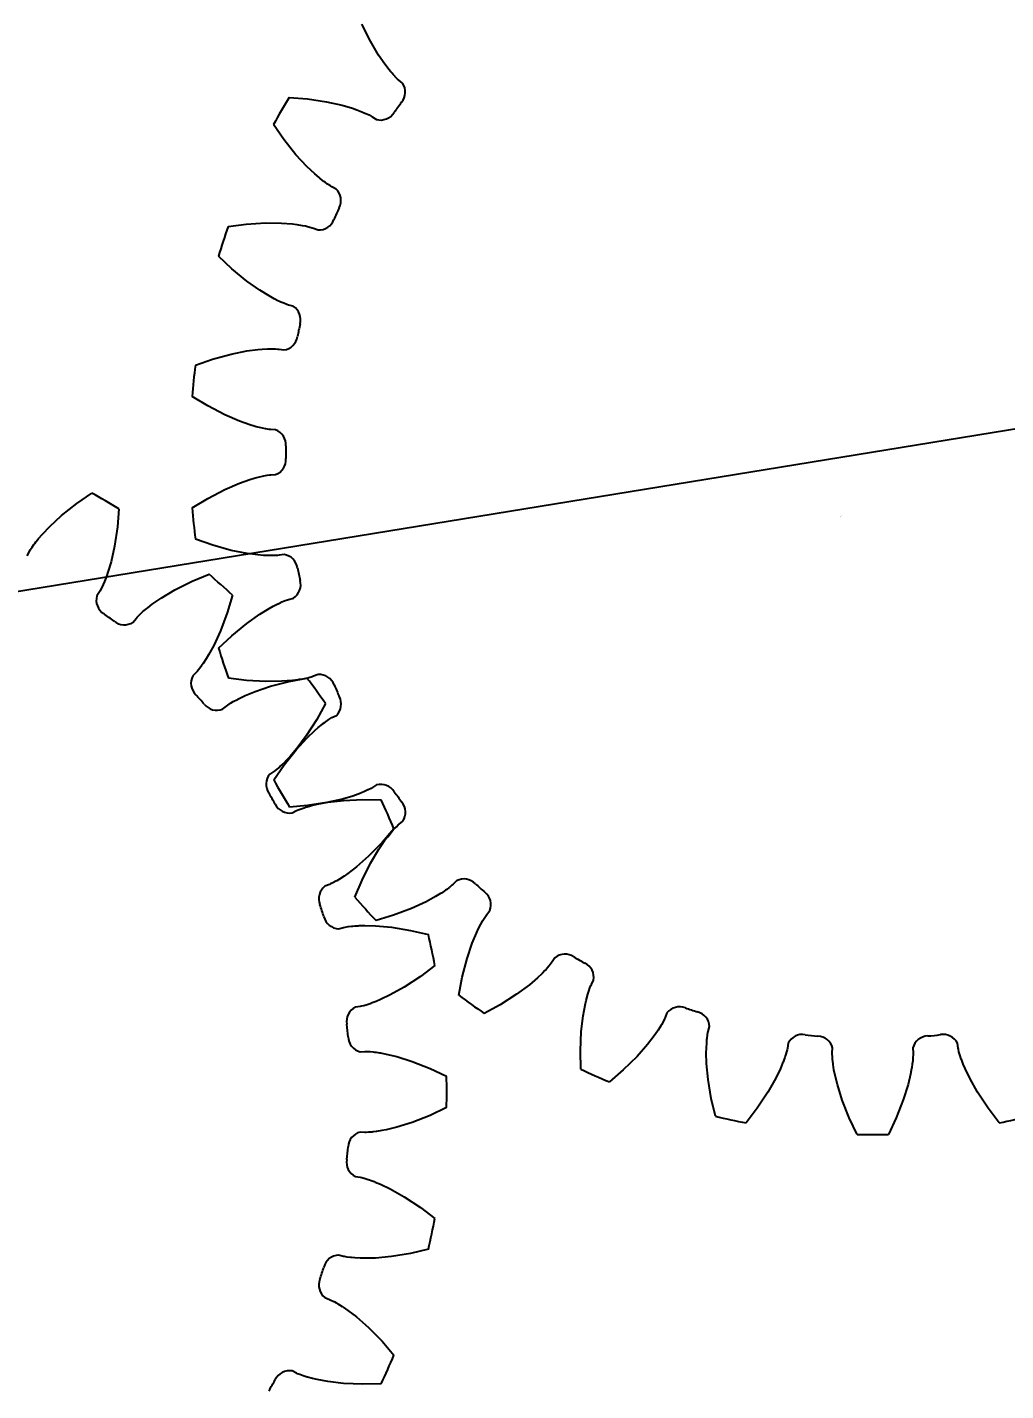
# Model space of a CAD drawing. Extents: x -49 to 4846, y -968 to 1090.
# Drawn here: x 2513.8 to 2582.6, y 423.2 to 519.1 of the extents above; entities that cross this region are included whole.
import ezdxf

# ---------------------------------------------------------------- set-up
doc = ezdxf.new("R2010")
doc.units = 0
doc.layers.get('0').update_dxf_attribs({"linetype": 'CONTINUOUS'})
doc.layers.add('DIMENSION', color=7, linetype='CONTINUOUS')
doc.layers.add('OUTLINE', color=7, linetype='CONTINUOUS')
doc.styles.add('VCDSTYLE14', font='DejaVu Sans Mono')
doc.dimstyles.get("Standard").update_dxf_attribs({"dimtxt": 2.5, "dimasz": 2.5, "dimexe": 1.25, "dimexo": 0.625, "dimtad": 1, "dimcen": 2.5, "dimazin": 3, "dimtfac": 1, "dimtmove": 0, "dimatfit": 3})

# ---------------------------------------------------------------- blocks, each defined once
blk = doc.blocks.new('*D0')
at = {"layer": 'DIMENSION'}
for p, q in [((2720.820225, 518.82797), (2690.862793, 508.370209)), ((2720.47168, 513.198486), (2690.862793, 508.370209)), ((2455.580078, 470.00296), (2690.862793, 508.370209)), ((2690.862793, 508.370209), (2722.590595, 507.971368)), ((2260.59668, 438.207214), (2455.580078, 470.00296)), ((2455.580078, 470.00296), (2423.852276, 470.401786)), ((2425.622651, 459.545186), (2455.580078, 470.00296))]:
    blk.add_line(p, q, dxfattribs=at)
at = {"layer": 'DIMENSION', "style": 'VCDSTYLE14'}
blk.add_text('%%c 238.4', height=20, rotation=9.26, dxfattribs=at).set_placement((2264.383545, 439.837952))

msp = doc.modelspace()

# ---------------------------------------------------------------- linework, layer by layer
at = {"color": 1}
for p, q in [((2537.91117, 518.069388), (2537.305381, 519.282478)), ((2538.488066, 517.097285), (2537.91117, 518.069388)), ((2538.918573, 516.470251), (2538.488066, 517.097285)), ((2539.162484, 516.150657), (2538.91857, 516.470254)), ((2539.209058, 516.092378), (2539.162484, 516.150657)), ((2539.357305, 515.912878), (2539.209058, 516.092378)), ((2539.43747, 515.81971), (2539.357305, 515.912878)), ((2539.506322, 515.741953), (2539.43747, 515.81971)), ((2539.653629, 515.582986), (2539.506322, 515.741953)), ((2539.660768, 515.575552), (2539.653629, 515.582986)), ((2539.82596, 515.41135), (2539.660768, 515.575552)), ((2539.909765, 515.334881), (2539.82596, 515.41135)), ((2540.182596, 515.11783), (2539.909765, 515.334881)), ((2532.205, 514.125234), (2533.483664, 514.018714)), ((2533.483664, 514.018714), (2534.824712, 513.818317)), ((2534.824712, 513.818317), (2535.927669, 513.570775)), ((2535.927669, 513.570775), (2536.657187, 513.355582)), ((2536.657187, 513.355581), (2536.960017, 513.250723)), ((2536.960017, 513.250723), (2537.314408, 513.114513)), ((2537.314408, 513.114513), (2537.323017, 513.110996)), ((2537.323017, 513.110996), (2537.531689, 513.022225)), ((2537.531689, 513.022225), (2537.599191, 512.991924)), ((2537.599191, 512.991924), (2537.817086, 512.887672)), ((2531.832946, 511.157426), (2531.100676, 512.211043)), ((2537.817086, 512.887672), (2537.970738, 512.806501)), ((2537.970738, 512.806501), (2538.043679, 512.764653)), ((2538.043673, 512.764657), (2538.334535, 512.572441)), ((2532.677713, 510.096795), (2531.832946, 511.157426)), ((2533.444114, 509.265878), (2532.677713, 510.096795)), ((2533.995581, 508.742053), (2533.444114, 509.265878)), ((2534.300609, 508.480155), (2533.995578, 508.742056)), ((2534.358283, 508.432833), (2534.300609, 508.480155)), ((2534.54061, 508.288078), (2534.358283, 508.432833)), ((2534.638394, 508.213614), (2534.54061, 508.288078)), ((2534.721908, 508.151871), (2534.638394, 508.213614)), ((2534.899047, 508.027004), (2534.721908, 508.151871)), ((2534.907575, 508.021217), (2534.899047, 508.027004)), ((2535.103298, 507.894948), (2534.907575, 508.021217)), ((2535.20117, 507.837575), (2535.103298, 507.894948)), ((2535.513166, 507.681992), (2535.20117, 507.837575)), ((2527.916272, 505.05245), (2529.189141, 505.214108)), ((2529.189141, 505.214108), (2530.542548, 505.29691)), ((2530.542548, 505.29691), (2531.672871, 505.284095)), ((2531.672871, 505.284095), (2532.431188, 505.225279)), ((2532.431188, 505.225279), (2532.749202, 505.185674)), ((2532.749202, 505.185674), (2533.124168, 505.126122)), ((2533.124168, 505.126122), (2533.13332, 505.124472)), ((2533.13332, 505.124472), (2533.355889, 505.081026)), ((2533.355889, 505.081026), (2533.428216, 505.065422)), ((2533.428216, 505.065422), (2533.663025, 505.008751)), ((2533.663025, 505.008751), (2533.830195, 504.9613)), ((2533.830195, 504.9613), (2533.910243, 504.935532)), ((2533.910236, 504.935534), (2534.234706, 504.807993)), ((2528.169391, 502.072142), (2527.234063, 502.950488)), ((2529.216215, 501.210326), (2528.169391, 502.072142)), ((2530.138625, 500.55691), (2529.216215, 501.210326)), ((2530.786951, 500.159188), (2530.138625, 500.55691)), ((2531.139765, 499.966433), (2530.786947, 500.159191)), ((2531.206017, 499.932135), (2531.139765, 499.966433)), ((2531.414456, 499.828452), (2531.206017, 499.932135)), ((2531.525586, 499.775945), (2531.414456, 499.828452)), ((2531.620112, 499.732915), (2531.525586, 499.775945)), ((2531.819341, 499.647606), (2531.620112, 499.732915)), ((2531.828886, 499.643719), (2531.819341, 499.647606)), ((2532.046584, 499.560902), (2531.828886, 499.643719)), ((2532.154246, 499.525131), (2532.046584, 499.560902)), ((2532.491772, 499.437816), (2532.154246, 499.525131)), ((2526.819044, 495.709022), (2528.125661, 496.071404)), ((2528.125661, 496.071404), (2529.233947, 496.293876)), ((2529.233947, 496.293876), (2529.987922, 496.394008)), ((2529.987922, 496.394008), (2530.307221, 496.421387)), ((2530.307221, 496.421387), (2530.686375, 496.441097)), ((2530.686375, 496.441097), (2530.69567, 496.441385)), ((2530.69567, 496.441385), (2530.922408, 496.445164)), ((2530.922408, 496.445164), (2530.996398, 496.444938)), ((2530.996398, 496.444938), (2531.237859, 496.438325)), ((2531.237859, 496.438325), (2531.411242, 496.426668)), ((2531.411242, 496.426668), (2531.494898, 496.418105)), ((2531.49489, 496.418106), (2531.838788, 496.360813)), ((2525.607601, 495.286253), (2526.819044, 495.709022)), ((2526.474829, 492.423698), (2525.377322, 493.088384)), ((2527.67796, 491.798361), (2526.474829, 492.423698)), ((2528.716066, 491.351004), (2527.67796, 491.798361)), ((2529.432915, 491.096768), (2528.716066, 491.351004)), ((2529.818096, 490.981578), (2529.432911, 491.096769)), ((2529.890031, 490.961805), (2529.818096, 490.981578)), ((2530.115472, 490.903724), (2529.890031, 490.961805)), ((2530.235089, 490.87547), (2530.115472, 490.903724)), ((2530.336497, 490.853033), (2530.235089, 490.87547)), ((2530.549109, 490.811011), (2530.336497, 490.853033)), ((2530.559254, 490.809193), (2530.549109, 490.811011)), ((2530.789413, 490.773448), (2530.559254, 490.809193)), ((2530.90216, 490.760842), (2530.789413, 490.773448)), ((2531.250464, 490.745611), (2530.90216, 490.760842)), ((2528.717492, 486.993034), (2529.434172, 487.247739)), ((2529.434172, 487.247739), (2529.740801, 487.340906)), ((2529.740801, 487.340906), (2530.107571, 487.439015)), ((2530.107571, 487.439015), (2530.116603, 487.441229)), ((2530.116603, 487.441229), (2530.337601, 487.492067)), ((2530.337601, 487.492067), (2530.410022, 487.507229)), ((2530.410022, 487.507229), (2530.647581, 487.550963)), ((2530.647581, 487.550963), (2530.819599, 487.575609)), ((2530.819599, 487.575609), (2530.903206, 487.584627)), ((2530.903199, 487.584626), (2531.251493, 487.600086)), ((2517.263618, 485.567963), (2518.317475, 486.299889)), ((2526.476958, 485.918874), (2527.679679, 486.544998)), ((2527.679679, 486.544998), (2528.717492, 486.993034)), ((2516.202711, 484.723543), (2517.263618, 485.567963)), ((2520.231304, 485.194938), (2520.124366, 483.91631)), ((2525.379887, 485.25347), (2526.476958, 485.918874)), ((2515.371543, 483.957415), (2516.202711, 484.723543)), ((2514.58554, 483.101176), (2514.847541, 483.406122)), ((2514.847538, 483.406119), (2515.371543, 483.957415)), ((2520.124366, 483.91631), (2519.92353, 482.575327)), ((2513.942665, 482.200826), (2514.000071, 482.298679)), ((2514.000071, 482.298679), (2514.126403, 482.494361)), ((2514.126403, 482.494361), (2514.132193, 482.502887)), ((2514.132193, 482.502887), (2514.257118, 482.679985)), ((2514.257118, 482.679985), (2514.318888, 482.763479)), ((2514.318888, 482.763479), (2514.393385, 482.861238)), ((2514.393385, 482.861238), (2514.538199, 483.043518)), ((2514.538199, 483.043518), (2514.58554, 483.101176)), ((2519.92353, 482.575327), (2519.675628, 481.472451)), ((2526.823323, 482.633776), (2525.611602, 483.055752)), ((2528.130177, 482.272249), (2526.823323, 482.633776)), ((2513.78698, 481.888881), (2513.942665, 482.200826)), ((2519.675628, 481.472451), (2519.460195, 480.743004)), ((2529.238608, 482.050502), (2528.130177, 482.272249)), ((2529.992651, 481.950863), (2529.238608, 482.050502)), ((2530.393364, 481.918274), (2529.992647, 481.950864)), ((2530.467838, 481.91389), (2530.393364, 481.918274)), ((2530.700429, 481.90395), (2530.467838, 481.91389)), ((2530.823307, 481.901183), (2530.700429, 481.90395)), ((2530.927163, 481.90032), (2530.823307, 481.901183)), ((2531.143866, 481.903421), (2530.927163, 481.90032)), ((2531.154167, 481.903751), (2531.143866, 481.903421)), ((2531.386729, 481.91664), (2531.154167, 481.903751)), ((2531.499632, 481.927752), (2531.386729, 481.91664)), ((2531.843492, 481.98527), (2531.499632, 481.927752)), ((2519.355237, 480.440207), (2519.218911, 480.085861)), ((2519.460195, 480.743003), (2519.355237, 480.440207)), ((2525.386879, 480.09287), (2526.569883, 480.589692)), ((2518.910684, 479.429632), (2518.868813, 479.356705)), ((2518.991906, 479.583257), (2518.910684, 479.429632)), ((2519.096229, 479.801118), (2518.991906, 479.583257)), ((2519.126552, 479.868611), (2519.096229, 479.801118)), ((2519.215391, 480.077254), (2519.126552, 479.868611)), ((2519.218911, 480.085861), (2519.215391, 480.077254)), ((2523.201299, 478.9109), (2524.173591, 479.487477)), ((2524.173591, 479.487477), (2525.386879, 480.09287)), ((2518.868817, 479.356711), (2518.676506, 479.065912)), ((2522.25445, 478.236792), (2522.574127, 478.480601)), ((2522.574124, 478.480599), (2523.201299, 478.9109)), ((2528.212158, 479.11098), (2527.841715, 477.882526)), ((2531.074697, 478.341089), (2531.413054, 478.51331)), ((2531.413054, 478.51331), (2531.421429, 478.517354)), ((2531.421429, 478.517354), (2531.627027, 478.613028)), ((2531.627027, 478.613028), (2531.694713, 478.642917)), ((2531.694713, 478.642917), (2531.917988, 478.735086)), ((2531.917988, 478.735086), (2532.081123, 478.794958)), ((2532.081123, 478.794958), (2532.161028, 478.821162)), ((2532.161021, 478.82116), (2532.49849, 478.908695)), ((2521.43843, 477.489778), (2521.514926, 477.573558)), ((2521.514926, 477.573558), (2521.679182, 477.738696)), ((2521.679182, 477.738696), (2521.686618, 477.745832)), ((2521.686618, 477.745832), (2521.845634, 477.893088)), ((2521.845634, 477.893088), (2521.923414, 477.961914)), ((2521.923414, 477.961914), (2522.016608, 478.042049)), ((2522.016608, 478.042049), (2522.196156, 478.190237)), ((2522.196156, 478.190237), (2522.25445, 478.236792)), ((2527.841715, 477.882526), (2527.366462, 476.612603)), ((2529.224094, 477.134042), (2530.146076, 477.788061)), ((2530.146076, 477.788061), (2530.794139, 478.186206)), ((2530.794139, 478.186206), (2531.074697, 478.341089)), ((2521.22129, 477.217018), (2521.43843, 477.489778)), ((2527.366462, 476.612603), (2526.894676, 475.585369)), ((2528.177834, 476.27154), (2529.224094, 477.134042)), ((2526.894676, 475.585369), (2526.53229, 474.916653)), ((2527.243081, 475.392584), (2528.177834, 476.27154)), ((2526.366671, 474.642296), (2526.159651, 474.324037)), ((2526.53229, 474.916653), (2526.366671, 474.642296)), ((2525.665609, 473.683609), (2525.41704, 473.439148)), ((2525.721722, 473.746232), (2525.665604, 473.683604)), ((2525.833109, 473.879613), (2525.721722, 473.746232)), ((2525.980449, 474.071023), (2525.833109, 473.879613)), ((2526.024142, 474.130736), (2525.980449, 474.071023)), ((2526.154419, 474.316349), (2526.024142, 474.130736)), ((2526.159651, 474.324037), (2526.154419, 474.316349)), ((2529.19964, 473.130243), (2527.926665, 473.291067)), ((2530.553101, 473.048327), (2529.19964, 473.130243)), ((2529.810726, 472.346767), (2530.881649, 472.708593)), ((2531.683415, 473.061881), (2530.553101, 473.048327)), ((2530.881649, 472.708593), (2532.194292, 473.048499)), ((2532.441696, 473.121194), (2531.683415, 473.061881)), ((2532.194292, 473.048499), (2533.454739, 473.288505)), ((2532.840428, 473.17263), (2532.441692, 473.121194)), ((2532.914187, 473.183825), (2532.840428, 473.17263)), ((2533.143761, 473.222461), (2532.914187, 473.183825)), ((2533.264529, 473.245302), (2533.143761, 473.222461)), ((2533.366295, 473.266051), (2533.264529, 473.245302)), ((2533.577618, 473.314139), (2533.366295, 473.266051)), ((2533.587625, 473.316604), (2533.577618, 473.314139)), ((2533.812425, 473.377564), (2533.587625, 473.316604)), ((2533.920551, 473.411907), (2533.812425, 473.377564)), ((2534.244938, 473.53966), (2533.920551, 473.411907)), ((2528.471279, 471.743213), (2528.677714, 471.850832)), ((2528.677714, 471.850832), (2528.744413, 471.88425)), ((2528.744413, 471.88425), (2529.107796, 472.056267)), ((2529.107792, 472.056265), (2529.810726, 472.346767)), ((2527.521807, 471.101566), (2527.790912, 471.32322)), ((2527.790912, 471.32322), (2527.883155, 471.389265)), ((2527.883155, 471.389265), (2528.078157, 471.516644)), ((2528.067388, 471.510437), (2528.273071, 471.633054)), ((2528.078157, 471.516644), (2528.086914, 471.522078)), ((2528.086914, 471.522078), (2528.273071, 471.633054)), ((2528.273071, 471.633054), (2528.363461, 471.684205)), ((2528.363461, 471.684205), (2528.471279, 471.743213)), ((2534.753685, 471.500658), (2534.135927, 470.376068)), ((2534.135927, 470.376068), (2533.407028, 469.232707)), ((2534.250611, 469.815272), (2534.545768, 470.054078)), ((2534.545768, 470.054078), (2534.553118, 470.059774)), ((2534.553118, 470.059774), (2534.734332, 470.196104)), ((2534.734332, 470.196104), (2534.794325, 470.239413)), ((2534.794325, 470.239413), (2534.993557, 470.37599)), ((2534.993557, 470.37599), (2535.140679, 470.46847)), ((2535.140679, 470.46847), (2535.213391, 470.510715)), ((2535.213384, 470.510712), (2535.525279, 470.666498)), ((2532.691407, 468.24984), (2533.457264, 469.081258)), ((2533.407028, 469.232707), (2532.731977, 468.32601)), ((2533.457264, 469.081258), (2534.008386, 469.605442)), ((2534.008386, 469.605442), (2534.250611, 469.815272)), ((2531.847335, 467.188656), (2532.691407, 468.24984)), ((2532.731977, 468.32601), (2532.238477, 467.747251)), ((2531.115754, 466.134561), (2531.847335, 467.188656)), ((2531.522878, 467.034835), (2531.338962, 466.878241)), ((2531.578031, 467.084159), (2531.522878, 467.034835)), ((2531.744053, 467.238629), (2531.578031, 467.084159)), ((2531.750769, 467.245061), (2531.744053, 467.238629)), ((2532.019435, 467.513323), (2531.750769, 467.245061)), ((2532.238477, 467.747251), (2532.019435, 467.513323)), ((2531.13437, 466.721345), (2530.840407, 466.533906)), ((2531.202278, 466.770933), (2531.134364, 466.721341)), ((2531.338962, 466.878241), (2531.202278, 466.770933)), ((2537.05234, 465.126873), (2536.673011, 464.993658)), ((2537.05234, 465.126873), (2536.673011, 464.993658)), ((2537.122159, 465.153158), (2537.05234, 465.126873)), ((2537.338684, 465.238681), (2537.122159, 465.153158)), ((2537.452064, 465.286132), (2537.338684, 465.238681)), ((2537.547292, 465.327586), (2537.452064, 465.286132)), ((2537.743999, 465.41856), (2537.547292, 465.327586)), ((2537.753275, 465.423052), (2537.743999, 465.41856)), ((2537.960488, 465.529418), (2537.753275, 465.423052)), ((2538.059111, 465.585491), (2537.960488, 465.529418)), ((2538.349848, 465.777896), (2538.059111, 465.585491)), ((2533.499924, 464.328449), (2532.221329, 464.221093)), ((2532.826437, 464.016084), (2533.043661, 464.100137)), ((2533.043661, 464.100137), (2533.053357, 464.103631)), ((2533.043661, 464.100137), (2533.053357, 464.103631)), ((2533.053357, 464.103631), (2533.258518, 464.173478)), ((2533.258518, 464.173478), (2533.357568, 464.204718)), ((2533.357568, 464.204718), (2533.475299, 464.24002)), ((2533.475299, 464.24002), (2533.699598, 464.302367)), ((2534.840841, 464.529724), (2533.499924, 464.328449)), ((2533.699598, 464.302367), (2533.771788, 464.321187)), ((2533.771788, 464.321187), (2534.162994, 464.413893)), ((2534.162989, 464.413893), (2534.910962, 464.551898)), ((2535.943636, 464.777987), (2534.840841, 464.529724)), ((2534.910962, 464.551898), (2536.03371, 464.68316)), ((2536.673015, 464.99366), (2535.943636, 464.777987)), ((2536.03371, 464.68316), (2537.388339, 464.742725)), ((2537.388339, 464.742725), (2538.671143, 464.715424)), ((2532.41317, 463.809801), (2532.722478, 463.970661)), ((2532.722478, 463.970661), (2532.826437, 464.016084)), ((2539.926885, 463.016489), (2540.199574, 463.233718)), ((2539.569989, 462.696579), (2538.731915, 461.725004)), ((2539.129741, 462.136074), (2539.368797, 462.431028)), ((2539.368797, 462.431028), (2539.374803, 462.438129)), ((2539.374803, 462.438129), (2539.523712, 462.609156)), ((2539.523712, 462.609156), (2539.573389, 462.663991)), ((2539.573389, 462.663991), (2539.739872, 462.839006)), ((2539.739872, 462.839006), (2539.864551, 462.960054)), ((2539.864551, 462.960054), (2539.926891, 463.016494)), ((2538.731915, 461.725004), (2537.781226, 460.758174)), ((2537.930081, 460.280674), (2538.50634, 461.253154)), ((2538.50634, 461.253154), (2538.936435, 461.880468)), ((2538.936435, 461.880468), (2539.129741, 462.136074)), ((2537.781226, 460.758174), (2536.932414, 460.011642)), ((2537.325086, 459.067187), (2537.930081, 460.280674)), ((2536.066475, 459.36486), (2535.747906, 459.158319)), ((2536.329367, 459.548135), (2536.066475, 459.36486)), ((2536.932414, 460.011642), (2536.329367, 459.548135)), ((2535.03609, 458.774205), (2534.709579, 458.65198)), ((2535.112823, 458.808589), (2535.036083, 458.774202)), ((2535.268831, 458.885134), (2535.112823, 458.808589)), ((2535.481286, 459.000068), (2535.268831, 458.885134)), ((2535.545489, 459.036847), (2535.481286, 459.000068)), ((2535.739999, 459.153424), (2535.545489, 459.036847)), ((2535.747906, 459.158319), (2535.739999, 459.153424)), ((2536.828651, 457.884023), (2537.325086, 459.067187)), ((2543.202895, 458.371527), (2543.101859, 458.301539)), ((2543.287424, 458.431874), (2543.202895, 458.371527)), ((2543.460918, 458.561757), (2543.287424, 458.431874)), ((2543.469057, 458.568079), (2543.460918, 458.561757)), ((2543.649627, 458.715203), (2543.469057, 458.568079)), ((2543.734437, 458.790556), (2543.649627, 458.715203)), ((2543.978817, 459.039204), (2543.734437, 458.790556)), ((2541.83308, 457.560866), (2540.806, 457.088744)), ((2542.501679, 457.923472), (2541.83308, 457.560866)), ((2542.845018, 458.13264), (2542.501676, 457.92347)), ((2542.907846, 458.172868), (2542.845018, 458.13264)), ((2543.101859, 458.301539), (2542.907846, 458.172868)), ((2539.536233, 456.613075), (2538.307899, 456.24223)), ((2540.806, 457.088744), (2539.536233, 456.613075)), ((2545.823038, 456.247734), (2545.949496, 456.453538)), ((2545.949496, 456.453538), (2546.046283, 456.597864)), ((2546.046283, 456.597864), (2546.095526, 456.66603)), ((2546.095521, 456.666024), (2546.317087, 456.935202)), ((2535.6816, 455.660407), (2536.017595, 455.753443)), ((2536.017595, 455.753443), (2536.128726, 455.776259)), ((2536.128726, 455.776259), (2536.358678, 455.813312)), ((2536.358678, 455.813312), (2536.368889, 455.814714)), ((2536.368889, 455.814714), (2536.584089, 455.840379)), ((2536.584089, 455.840379), (2536.68747, 455.850343)), ((2536.68747, 455.850343), (2536.809967, 455.860395)), ((2536.809967, 455.860395), (2537.042327, 455.874746)), ((2537.042327, 455.874746), (2537.116853, 455.878145)), ((2537.116853, 455.878145), (2537.518784, 455.88749)), ((2537.51878, 455.88749), (2538.279101, 455.866967)), ((2538.279101, 455.866967), (2539.404605, 455.761929)), ((2539.404605, 455.761929), (2540.742016, 455.538548)), ((2540.742016, 455.538548), (2541.991111, 455.245134)), ((2545.362907, 455.348903), (2545.498845, 455.639113)), ((2545.498845, 455.639113), (2545.671353, 455.977325)), ((2545.671353, 455.977325), (2545.675751, 455.985519)), ((2545.675751, 455.985519), (2545.785848, 456.183769)), ((2545.785848, 456.183769), (2545.823038, 456.247734)), ((2544.71116, 453.574835), (2545.072636, 454.645875)), ((2545.072636, 454.645875), (2545.362907, 455.348902)), ((2544.371683, 452.26208), (2544.71116, 453.574835)), ((2550.885833, 453.618097), (2550.69849, 453.324073)), ((2542.450574, 453.083525), (2541.428813, 452.307427)), ((2550.181407, 452.714222), (2550.018387, 452.548025)), ((2550.265685, 452.803687), (2550.181407, 452.714222)), ((2550.335819, 452.880289), (2550.265685, 452.803687)), ((2550.478518, 453.043406), (2550.335819, 452.880289)), ((2550.485165, 453.051283), (2550.478518, 453.043406)), ((2550.6312, 453.232734), (2550.485165, 453.051283)), ((2550.69849, 453.324073), (2550.6312, 453.232734)), ((2541.428813, 452.307427), (2540.297883, 451.559384)), ((2544.132091, 451.001556), (2544.371683, 452.26208)), ((2549.094349, 451.725941), (2548.187873, 451.050593)), ((2549.672948, 452.219632), (2549.094349, 451.725941)), ((2549.965295, 452.495614), (2549.672945, 452.219629)), ((2550.018387, 452.548025), (2549.965295, 452.495614)), ((2553.351037, 451.498661), (2553.415703, 451.659956)), ((2553.415703, 451.659956), (2553.449697, 451.736871)), ((2553.449694, 451.736865), (2553.610453, 452.046226)), ((2538.626169, 450.677645), (2538.330918, 450.553034)), ((2539.312407, 451.005643), (2538.626169, 450.677645)), ((2540.297883, 451.559384), (2539.312407, 451.005643)), ((2548.187873, 451.050593), (2547.04475, 450.32132)), ((2553.079563, 450.608338), (2553.177983, 450.975025)), ((2553.177983, 450.975025), (2553.180581, 450.983954)), ((2553.180581, 450.983954), (2553.247054, 451.200763)), ((2553.247054, 451.200763), (2553.270133, 451.271062)), ((2553.270133, 451.271062), (2553.351037, 451.498661)), ((2537.200244, 450.189515), (2536.855457, 450.137846)), ((2537.28245, 450.207194), (2537.200237, 450.189513)), ((2537.450963, 450.24963), (2537.28245, 450.207194)), ((2537.682672, 450.317881), (2537.450963, 450.24963)), ((2537.753118, 450.340507), (2537.682672, 450.317881)), ((2537.967615, 450.414097), (2537.753118, 450.340507)), ((2537.976367, 450.41724), (2537.967615, 450.414097)), ((2538.330918, 450.553034), (2537.976367, 450.41724)), ((2547.04475, 450.32132), (2545.920361, 449.703194)), ((2552.869174, 449.548191), (2553.006933, 450.296206)), ((2553.006934, 450.296206), (2553.079563, 450.608338)), ((2558.769025, 449.751504), (2558.646907, 449.424954)), ((2552.738278, 448.4254), (2552.869174, 449.548191)), ((2558.331754, 448.825954), (2558.267919, 448.720922)), ((2558.38443, 448.915465), (2558.331754, 448.825954)), ((2558.490096, 449.104686), (2558.38443, 448.915465)), ((2558.49496, 449.113772), (2558.490096, 449.104686)), ((2558.600078, 449.321621), (2558.49496, 449.113772)), ((2558.646907, 449.424954), (2558.600078, 449.321621)), ((2561.66799, 448.444437), (2561.760916, 448.780462)), ((2552.679157, 447.070751), (2552.738278, 448.4254)), ((2557.873402, 448.131425), (2557.410091, 447.528225)), ((2558.101981, 448.462159), (2557.873399, 448.131422)), ((2558.143015, 448.524463), (2558.101981, 448.462159)), ((2558.267919, 448.720922), (2558.143015, 448.524463)), ((2561.561297, 447.652028), (2561.58124, 447.877919)), ((2561.58124, 447.877919), (2561.589198, 447.951481)), ((2561.589198, 447.951481), (2561.621015, 448.190928)), ((2561.621015, 448.190928), (2561.650732, 448.362142)), ((2561.650732, 448.362142), (2561.667991, 448.444445)), ((2537.184254, 447.009552), (2537.532249, 447.030698)), ((2537.532249, 447.030698), (2537.645695, 447.029909)), ((2537.645695, 447.029909), (2537.878327, 447.018343)), ((2537.878327, 447.018343), (2537.888605, 447.017591)), ((2537.888605, 447.017591), (2538.104439, 446.997953)), ((2538.104439, 446.997953), (2538.207632, 446.986205)), ((2538.207632, 446.986205), (2538.329543, 446.970569)), ((2538.329543, 446.970569), (2538.559809, 446.936296)), ((2538.559809, 446.936296), (2538.633413, 446.924126)), ((2538.633413, 446.924126), (2539.028504, 446.8497)), ((2539.0285, 446.849701), (2539.767939, 446.671547)), ((2552.706878, 445.787958), (2552.679157, 447.070751)), ((2557.410091, 447.528225), (2556.663836, 446.679168)), ((2561.534435, 446.943206), (2561.540581, 447.263617)), ((2561.555206, 446.182894), (2561.534435, 446.943205)), ((2561.540581, 447.263617), (2561.560612, 447.642754)), ((2561.560612, 447.642754), (2561.561297, 447.652028)), ((2567.145508, 446.917736), (2567.081492, 446.710681)), ((2567.148376, 446.927635), (2567.145508, 446.917736)), ((2567.148376, 446.927635), (2567.145508, 446.917736)), ((2567.207983, 447.152797), (2567.148376, 446.927635)), ((2567.232305, 447.263609), (2567.207983, 447.152797)), ((2567.283861, 447.608413), (2567.232305, 447.263609)), ((2570.39123, 446.932637), (2570.412262, 447.280639)), ((2570.39146, 446.848552), (2570.39123, 446.932645)), ((2570.397989, 446.674901), (2570.39146, 446.848552)), ((2576.0582, 447.282487), (2576.07946, 446.934499)), ((2576.078709, 446.821052), (2576.067218, 446.588417)), ((2576.07946, 446.934499), (2576.078709, 446.821052)), ((2579.238168, 447.267537), (2579.186387, 447.612308)), ((2579.255875, 447.185338), (2579.238167, 447.267545)), ((2579.298366, 447.016838), (2579.255875, 447.185338)), ((2579.366692, 446.785152), (2579.298366, 447.016838)), ((2539.767939, 446.671547), (2540.847009, 446.334799)), ((2540.847009, 446.334799), (2542.108752, 445.838236)), ((2556.663836, 446.679168), (2555.697318, 445.728163)), ((2561.660613, 445.057425), (2561.555206, 446.182894)), ((2566.899463, 446.208556), (2566.74464, 445.837522)), ((2566.926647, 446.278031), (2566.899463, 446.208556)), ((2567.007975, 446.496166), (2566.926647, 446.278031)), ((2567.048578, 446.612175), (2567.007975, 446.496166)), ((2567.081492, 446.710681), (2567.048578, 446.612175)), ((2570.416652, 446.434072), (2570.397989, 446.674901)), ((2570.424162, 446.360463), (2570.416652, 446.434072)), ((2570.45162, 446.135362), (2570.424162, 446.360463)), ((2570.452879, 446.126148), (2570.45162, 446.135362)), ((2570.512112, 445.751131), (2570.452879, 446.126148)), ((2575.985395, 445.906908), (2575.973249, 445.8333)), ((2576.019592, 446.137186), (2575.985395, 445.906908)), ((2576.035188, 446.259101), (2576.019592, 446.137186)), ((2576.046903, 446.362298), (2576.035188, 446.259101)), ((2576.06647, 446.578138), (2576.046903, 446.362298)), ((2576.067218, 446.588417), (2576.06647, 446.578138)), ((2579.389342, 446.714713), (2579.366692, 446.785152)), ((2579.463001, 446.50024), (2579.389342, 446.714713)), ((2579.466148, 446.491489), (2579.463001, 446.50024)), ((2579.602058, 446.136983), (2579.466148, 446.491489)), ((2579.726766, 445.841772), (2579.602058, 446.136983)), ((2542.108752, 445.838236), (2543.269547, 445.291532)), ((2555.697318, 445.728163), (2554.726015, 444.889771)), ((2561.884431, 443.720086), (2561.660613, 445.057425)), ((2566.416868, 445.151179), (2565.863449, 444.165521)), ((2566.744642, 445.837526), (2566.416868, 445.151179)), ((2570.572717, 445.436443), (2570.512112, 445.751131)), ((2570.751113, 444.697066), (2570.572717, 445.436443)), ((2575.898953, 445.438189), (2575.721041, 444.698692)), ((2575.973249, 445.8333), (2575.898952, 445.438185)), ((2580.054988, 445.155642), (2579.726766, 445.841772)), ((2580.609051, 444.170347), (2580.054988, 445.155642)), ((2565.863449, 444.165521), (2565.115777, 443.034347)), ((2571.088214, 443.618105), (2570.751113, 444.697066)), ((2575.721041, 444.698692), (2575.384646, 443.619511)), ((2581.357464, 443.039662), (2580.609051, 444.170347)), ((2543.269546, 443.081632), (2542.108752, 442.534929)), ((2562.178253, 442.471089), (2561.884431, 443.720086)), ((2565.115777, 443.034347), (2564.340012, 442.012331)), ((2571.58519, 442.356525), (2571.088214, 443.618105)), ((2575.384646, 443.619511), (2574.888496, 442.357606)), ((2582.133897, 442.018155), (2581.357464, 443.039662)), ((2540.847009, 442.038367), (2539.767939, 441.701618)), ((2542.108752, 442.534929), (2540.847009, 442.038367)), ((2572.132273, 441.19591), (2571.58519, 442.356525)), ((2574.888496, 442.357606), (2574.342172, 441.196632)), ((2537.532249, 441.342468), (2537.184254, 441.363614)), ((2537.616334, 441.342669), (2537.532242, 441.342468)), ((2537.789988, 441.349142), (2537.616334, 441.342669)), ((2538.030823, 441.367726), (2537.789988, 441.349142)), ((2538.104435, 441.375212), (2538.030823, 441.367726)), ((2538.329545, 441.402597), (2538.104435, 441.375212)), ((2538.338759, 441.403852), (2538.329545, 441.402597)), ((2538.713795, 441.462963), (2538.338759, 441.403852)), ((2539.028502, 441.523465), (2538.713795, 441.462963)), ((2539.767939, 441.701618), (2539.028503, 441.523465)), ((2536.855457, 438.235319), (2537.200244, 438.183651)), ((2537.200244, 438.183651), (2537.311047, 438.159293)), ((2537.311047, 438.159293), (2537.53619, 438.099612)), ((2537.53619, 438.099612), (2537.546088, 438.09674)), ((2537.546088, 438.09674), (2537.753123, 438.032657)), ((2537.753123, 438.032657), (2537.851618, 437.99971)), ((2537.851618, 437.99971), (2537.967613, 437.959069)), ((2537.967613, 437.959069), (2538.185722, 437.87767)), ((2538.185722, 437.87767), (2538.255187, 437.850463)), ((2538.255187, 437.850463), (2538.626171, 437.695519)), ((2538.626167, 437.695521), (2539.312407, 437.367522)), ((2539.312407, 437.367522), (2540.297883, 436.813781)), ((2540.297883, 436.813781), (2541.428813, 436.065739)), ((2541.428813, 436.065739), (2542.450575, 435.289639)), ((2536.017595, 432.619722), (2535.6816, 432.712758)), ((2536.099884, 432.602437), (2536.017587, 432.619724)), ((2536.271089, 432.572664), (2536.099884, 432.602437)), ((2536.510525, 432.540769), (2536.271089, 432.572664)), ((2536.584084, 432.532787), (2536.510525, 432.540769)), ((2536.809969, 432.51277), (2536.584084, 432.532787)), ((2536.819243, 432.512082), (2536.809969, 432.51277)), ((2537.198373, 432.491927), (2536.819243, 432.512082)), ((2537.518783, 432.485676), (2537.198373, 432.491927)), ((2538.279101, 432.506199), (2537.518783, 432.485676)), ((2539.404605, 432.611237), (2538.279101, 432.506199)), ((2540.742016, 432.834617), (2539.404605, 432.611237)), ((2541.99111, 433.128031), (2540.742016, 432.834617)), ((2534.709579, 429.721185), (2535.03609, 429.598961)), ((2535.03609, 429.598961), (2535.139407, 429.552098)), ((2535.139407, 429.552098), (2535.347222, 429.446911)), ((2535.347222, 429.446911), (2535.356306, 429.442044)), ((2535.356306, 429.442044), (2535.545493, 429.336316)), ((2535.545493, 429.336316), (2535.634986, 429.283611)), ((2535.634986, 429.283611), (2535.739997, 429.219742)), ((2535.739997, 429.219742), (2535.936416, 429.094774)), ((2535.936416, 429.094774), (2535.998706, 429.053719)), ((2535.998706, 429.053719), (2536.329368, 428.825029)), ((2536.329365, 428.825032), (2536.932414, 428.361523)), ((2536.932414, 428.361523), (2537.781226, 427.614991)), ((2537.781226, 427.614991), (2538.731915, 426.648162)), ((2538.731915, 426.648162), (2539.56999, 425.676585)), ((2532.722478, 424.402504), (2532.41317, 424.563364)), ((2532.799376, 424.368488), (2532.722471, 424.402507)), ((2532.960649, 424.30377), (2532.799376, 424.368488)), ((2533.188222, 424.222791), (2532.960649, 424.30377)), ((2533.258514, 424.199689), (2533.188222, 424.222791)), ((2533.4753, 424.133145), (2533.258514, 424.199689)), ((2533.484229, 424.130544), (2533.4753, 424.133145)), ((2533.850883, 424.032004), (2533.484229, 424.130544)), ((2534.162992, 423.959272), (2533.850883, 424.032004)), ((2534.910962, 423.821268), (2534.162992, 423.959272)), ((2536.03371, 423.690005), (2534.910962, 423.821268)), ((2537.388339, 423.630441), (2536.03371, 423.690005)), ((2538.671141, 423.657742), (2537.388339, 423.630441))]:
    msp.add_line(p, q, dxfattribs=at)
for radius in [175, 154.196077]:
    msp.add_circle((2573.221519, 489.186583), radius, dxfattribs=at)
for centre, radius, start, end in [((2539.241285, 514.501748), 1.125, 320.398873, 33.204496), ((2573.218892, 489.188098), 48, 148.699696, 151.337803), ((2538.628873, 513.658255), 1.125, 254.833002, 327.638626), ((2573.221519, 489.186583), 41.25, 143.393477, 144.644021), ((2534.720515, 506.883663), 1.125, 332.398873, 45.204496), ((2573.221519, 489.186583), 41.25, 155.393477, 156.644021), ((2534.296858, 505.931274), 1.125, 266.833002, 339.638626), ((2573.218634, 489.187519), 48, 160.699696, 163.337803), ((2531.882425, 498.49213), 1.125, 344.398873, 57.204496), ((2573.221519, 489.186583), 41.25, 167.393477, 168.644021), ((2531.666038, 497.472471), 1.125, 278.833002, 351.638626), ((2573.218502, 489.186899), 48, 172.699696, 175.337803), ((2530.851051, 489.693901), 1.125, 356.398873, 69.204496), ((2573.221519, 489.186583), 41.25, 179.393477, 180.644021), ((2530.851392, 488.651534), 1.125, 290.833002, 3.638626), ((2495.280749, 444.189209), 48, 58.680946, 61.319054), ((2573.218502, 489.186265), 48, 184.699696, 187.337803), ((2573.221519, 489.186583), 5, 243.725791, 243.737917), ((2531.67147, 480.873499), 1.125, 8.398873, 81.204496), ((2495.281262, 444.188837), 48, 46.680946, 49.319054), ((2573.221519, 489.186583), 41.25, 191.393477, 192.644021), ((2531.888524, 479.853982), 1.125, 302.833002, 15.638626), ((2519.762223, 478.771219), 1.125, 164.814253, 237.619877), ((2495.279232, 444.186583), 41.25, 53.374728, 54.625272), ((2520.605516, 478.158531), 1.125, 230.380123, 303.185747), ((2573.218635, 489.185645), 48, 196.699696, 199.337803), ((2526.417761, 472.925161), 1.125, 152.814253, 225.619877), ((2495.281686, 444.188365), 48, 34.680946, 37.319054), ((2534.307826, 472.416419), 1.125, 20.398873, 93.204496), ((2573.221519, 489.186583), 41.25, 203.393477, 204.644021), ((2495.279232, 444.186583), 41.25, 41.374728, 42.625272), ((2534.732106, 471.464309), 1.125, 314.833002, 27.638626), ((2527.115241, 472.150532), 1.125, 218.380123, 291.185747), ((2531.712396, 465.82309), 1.125, 140.814253, 213.619877), ((2573.218893, 489.185065), 48, 208.699696, 211.337803), ((2495.279232, 444.186583), 41.25, 29.374728, 30.625272), ((2538.644896, 464.692276), 1.125, 32.398873, 105.204496), ((2573.221519, 489.186583), 41.25, 215.393477, 216.644021), ((2532.233579, 464.920374), 1.125, 206.380123, 279.185747), ((2495.282003, 444.187816), 48, 22.680946, 25.319054), ((2539.25786, 463.849184), 1.125, 326.833002, 39.638626), ((2535.414727, 457.7754), 1.125, 128.814253, 201.619877), ((2544.493131, 458.038651), 1.125, 44.398873, 117.204496), ((2573.221519, 489.186583), 41.25, 227.393477, 228.644021), ((2573.219265, 489.184553), 48, 220.699696, 223.337803), ((2545.267989, 457.341425), 1.125, 338.833002, 51.638626), ((2495.279232, 444.186583), 41.25, 17.374728, 18.625272), ((2535.736836, 456.78405), 1.125, 194.380123, 267.185747), ((2495.282199, 444.187213), 48, 10.680946, 13.319054), ((2551.596934, 452.746341), 1.125, 56.398873, 129.204496), ((2573.221519, 489.186583), 41.25, 239.393477, 240.644021), ((2552.499821, 452.225453), 1.125, 350.833002, 63.638626), ((2573.219737, 489.184129), 48, 232.699696, 235.337803), ((2537.362944, 449.133813), 1.125, 116.814253, 189.619877), ((2559.645836, 449.046644), 1.125, 68.398873, 141.204496), ((2573.221519, 489.186583), 41.25, 251.393477, 252.644021), ((2560.637291, 448.724859), 1.125, 2.833002, 75.638626), ((2495.279232, 444.186583), 41.25, 5.374728, 6.625272), ((2537.471901, 448.097157), 1.125, 182.380123, 255.185747), ((2568.28806, 447.101254), 1.125, 80.398873, 153.204496), ((2573.221519, 489.186583), 41.25, 263.393477, 264.644021), ((2569.324752, 446.992637), 1.125, 14.833002, 87.638626), ((2577.145899, 446.995196), 1.125, 92.398873, 165.204496), ((2573.221519, 489.186583), 41.25, 275.393477, 276.644021), ((2578.18252, 447.104492), 1.125, 26.833002, 99.638626), ((2495.282265, 444.186583), 48, 358.680946, 1.319054), ((2573.220286, 489.183812), 48, 244.699696, 247.337803), ((2573.220889, 489.183616), 48, 256.699696, 259.337803), ((2573.22215, 489.183616), 48, 280.699696, 283.337803), ((2537.471901, 440.276009), 1.125, 104.814253, 177.619877), ((2573.22152, 489.18355), 48, 268.699696, 271.337803), ((2495.279232, 444.186583), 41.25, 353.374728, 354.625272), ((2537.362944, 439.239352), 1.125, 170.380123, 243.185747), ((2495.282199, 444.185952), 48, 346.680946, 349.319054), ((2535.736836, 431.589115), 1.125, 92.814253, 165.619877), ((2495.279232, 444.186583), 41.25, 341.374728, 342.625272), ((2535.414727, 430.597765), 1.125, 158.380123, 231.185747), ((2495.282003, 444.185349), 48, 334.680946, 337.319054), ((2495.279232, 444.186583), 41.25, 329.374728, 330.625272), ((2532.233579, 423.452791), 1.125, 80.814253, 153.619877)]:
    msp.add_arc(centre, radius, start, end, dxfattribs=at)
at = {"layer": 'OUTLINE'}
msp.add_circle((2573.221519, 489.186583), 119.195214, dxfattribs=at)

# ---------------------------------------------------------------- dimensions: what is measured, and where the dimension line sits
at = {"layer": 'DIMENSION'}
dim = msp.add_linear_dim(base=(0, 0), p1=(0, 0), p2=(0, 0), dimstyle='Standard', dxfattribs=at)
dim.commit()
dim.dimension.update_dxf_attribs({"geometry": '*D0', "text_midpoint": (0, 0)})

doc.saveas('drawing.dxf')
